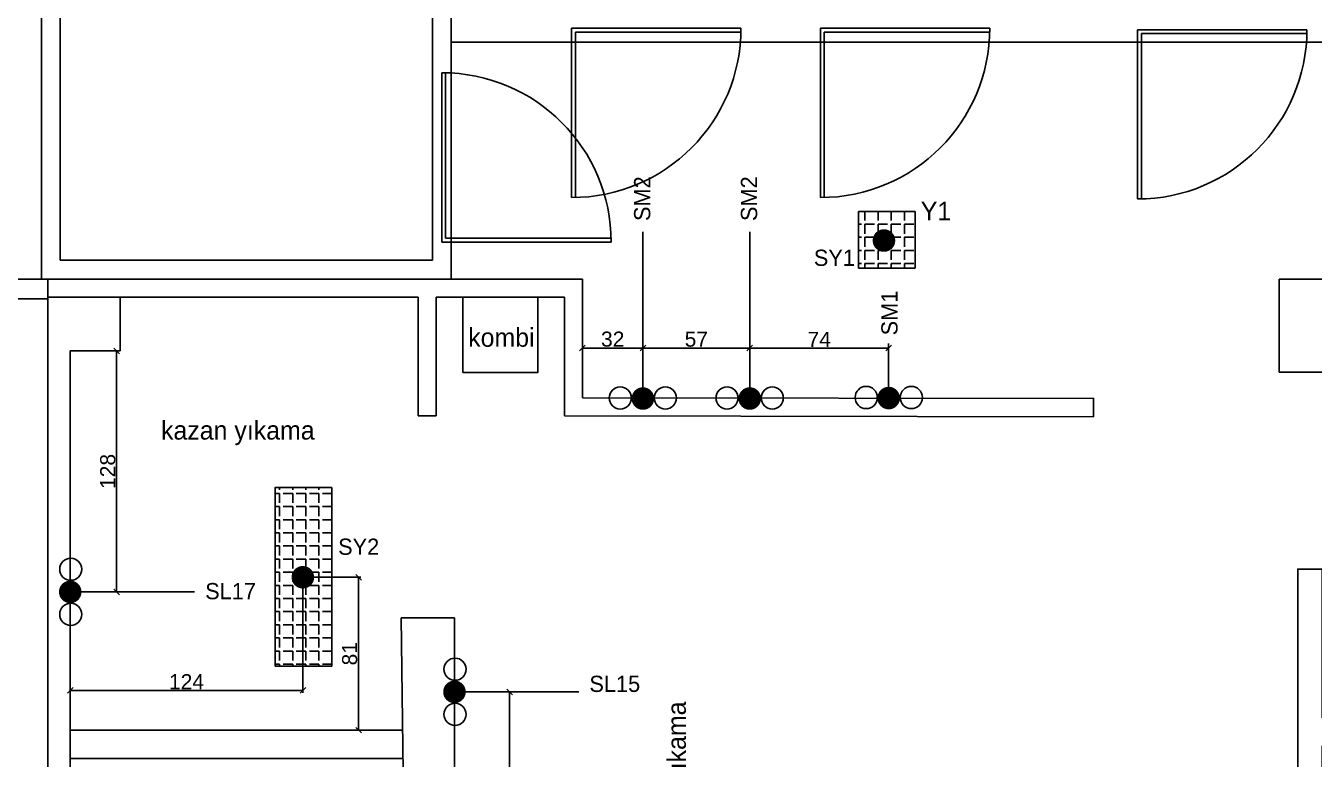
# Model space of a CAD drawing. Header units: millimetres. Extents: x -1066 to 22000, y -1118 to 1876.
# Drawn here: x 9731 to 10416, y 1005 to 1395 of the extents above; entities that cross this region are included whole.
import ezdxf

# ---------------------------------------------------------------- set-up
doc = ezdxf.new("R2010")
doc.units = ezdxf.units.MM
doc.linetypes.add('DASHDOT', pattern=[25.4, 12.7, -6.35, 0, -6.35])
for name, color, linetype in [('-DWG_ANA', 7, 'Continuous'), ('DUVAR', 1, 'Continuous'), ('kapı ABD', 55, 'Continuous'), ('S2000-019 Su Tes İşaretler', 5, 'Continuous'), ('SIH', 4, 'Continuous'), ('SU', 152, 'Continuous'), ('wall', 4, 'Continuous')]:
    doc.layers.add(name, color=color, linetype=linetype)
doc.styles.get("Standard").update_dxf_attribs({"font": 'arial.ttf'})
doc.styles.add('TAKSİM', font='GOTHIC.TTF', dxfattribs={"height": 20})
doc.dimstyles.new('OLCU50', dxfattribs={"dimtxt": 8, "dimasz": 3, "dimexe": 1.25, "dimexo": 0.625, "dimtad": 1, "dimdec": 0, "dimtxsty": 'Standard', "dimblk": 'OBLIQUE', "dimcen": 2.5, "dimclrd": 256, "dimclre": 251, "dimclrt": 25, "dimadec": 0, "dimazin": 0, "dimtfac": 1, "dimtdec": 0, "dimtmove": 0, "dimatfit": 3, "dimldrblk": 'OBLIQUE', "dimfxl": 1, "dimarcsym": 0})

# ---------------------------------------------------------------- blocks, each defined once
blk = doc.blocks.new('A$C7E7D3E18')
at = {"layer": 'SIH', "linetype": 'Continuous', "const_width": 6}
blk.add_lwpolyline([(3, 6, 1), (9, 6, 1)], format="xyb", close=True, dxfattribs=at)
blk = doc.blocks.new('A$C6E87713E')
at = {"layer": 'S2000-019 Su Tes İşaretler'}
for centre in [(5.89, 6.3), (29.89, 6.3)]:
    blk.add_circle(centre, 5.89, dxfattribs=at)
blk.add_blockref('A$C7E7D3E18', (11.95, 0))
blk = doc.blocks.new('rtyjjkw5')
at = {"layer": 'kapı ABD', "color": 7}
for p, q in [((-2, 2), (-2, 90)), ((0, 0), (0, 90)), ((-2, 2), (-90, 2)), ((0, 0), (-90, 0))]:
    blk.add_line(p, q, dxfattribs=at)
blk.add_arc((0, 0), 90, 90, 180, dxfattribs=at)
blk = doc.blocks.new('_Oblique')
at = {"color": 0, "linetype": 'ByBlock', "lineweight": -2}
blk.add_line((-0.5, -0.5), (0.5, 0.5), dxfattribs=at)
blk = doc.blocks.new('*D121')
at = {"layer": 'Defpoints', "color": 0, "transparency": 16777216}
for p in [(10059.51, 1223.62), (10059.51, 1199.79), (10027.39, 1197.17)]:
    blk.add_point(p, dxfattribs=at)
at = {"layer": 'DUVAR', "color": 251, "lineweight": -2, "transparency": 16777216}
for p, q in [((10027.39, 1197.79), (10027.39, 1224.87)), ((10059.51, 1200.41), (10059.51, 1224.87))]:
    blk.add_line(p, q, dxfattribs=at)
at = {"layer": 'DUVAR', "lineweight": -2, "transparency": 16777216}
blk.add_line((10027.39, 1223.62), (10059.51, 1223.62), dxfattribs=at)
at = {"layer": 'DUVAR', "lineweight": -2, "transparency": 16777216, "xscale": 3, "yscale": 3, "zscale": 3, "rotation": 180}
blk.add_blockref('_Oblique', (10027.39, 1223.62), dxfattribs=at)
at = {"layer": 'DUVAR', "lineweight": -2, "transparency": 16777216, "xscale": 3, "yscale": 3, "zscale": 3}
blk.add_blockref('_Oblique', (10059.51, 1223.62), dxfattribs=at)
at = {"layer": 'DUVAR', "color": 25, "transparency": 16777216, "insert": (10043.45, 1228.33), "char_height": 8, "attachment_point": 5}
blk.add_mtext('32', dxfattribs=at)
blk = doc.blocks.new('*D122')
at = {"layer": 'Defpoints', "color": 0, "transparency": 16777216}
for p in [(10116.31, 1223.62), (10059.51, 1199.79), (10116.31, 1196.79)]:
    blk.add_point(p, dxfattribs=at)
at = {"layer": 'DUVAR', "color": 251, "lineweight": -2, "transparency": 16777216}
for p, q in [((10059.51, 1200.41), (10059.51, 1224.87)), ((10116.31, 1197.41), (10116.31, 1224.87))]:
    blk.add_line(p, q, dxfattribs=at)
at = {"layer": 'DUVAR', "lineweight": -2, "transparency": 16777216}
blk.add_line((10059.51, 1223.62), (10116.31, 1223.62), dxfattribs=at)
at = {"layer": 'DUVAR', "lineweight": -2, "transparency": 16777216, "xscale": 3, "yscale": 3, "zscale": 3, "rotation": 180}
blk.add_blockref('_Oblique', (10059.51, 1223.62), dxfattribs=at)
at = {"layer": 'DUVAR', "lineweight": -2, "transparency": 16777216, "xscale": 3, "yscale": 3, "zscale": 3}
blk.add_blockref('_Oblique', (10116.31, 1223.62), dxfattribs=at)
at = {"layer": 'DUVAR', "color": 25, "transparency": 16777216, "insert": (10087.91, 1228.31), "char_height": 8, "attachment_point": 5}
blk.add_mtext('57', dxfattribs=at)
blk = doc.blocks.new('*D123')
at = {"layer": 'Defpoints', "color": 0, "transparency": 16777216}
for p in [(10190.13, 1223.62), (10190.13, 1211.56), (10116.31, 1196.79)]:
    blk.add_point(p, dxfattribs=at)
at = {"layer": 'DUVAR', "color": 251, "lineweight": -2, "transparency": 16777216}
for p, q in [((10116.31, 1197.41), (10116.31, 1224.87)), ((10190.13, 1212.19), (10190.13, 1224.87))]:
    blk.add_line(p, q, dxfattribs=at)
at = {"layer": 'DUVAR', "lineweight": -2, "transparency": 16777216}
blk.add_line((10116.31, 1223.62), (10190.13, 1223.62), dxfattribs=at)
at = {"layer": 'DUVAR', "lineweight": -2, "transparency": 16777216, "xscale": 3, "yscale": 3, "zscale": 3, "rotation": 180}
blk.add_blockref('_Oblique', (10116.31, 1223.62), dxfattribs=at)
at = {"layer": 'DUVAR', "lineweight": -2, "transparency": 16777216, "xscale": 3, "yscale": 3, "zscale": 3}
blk.add_blockref('_Oblique', (10190.13, 1223.62), dxfattribs=at)
at = {"layer": 'DUVAR', "color": 25, "transparency": 16777216, "insert": (10153.22, 1228.24), "char_height": 8, "attachment_point": 5}
blk.add_mtext('74', dxfattribs=at)
blk = doc.blocks.new('*D128')
at = {"layer": 'Defpoints', "color": 0, "transparency": 16777216}
for p in [(9755.11, 1222.07), (9755.11, 1093.98), (9779.79, 1093.98)]:
    blk.add_point(p, dxfattribs=at)
at = {"layer": 'DUVAR', "color": 251, "lineweight": -2, "transparency": 16777216}
for p, q in [((9755.73, 1222.07), (9781.04, 1222.07)), ((9755.73, 1093.98), (9781.04, 1093.98))]:
    blk.add_line(p, q, dxfattribs=at)
at = {"layer": 'DUVAR', "lineweight": -2, "transparency": 16777216}
blk.add_line((9779.79, 1222.07), (9779.79, 1093.98), dxfattribs=at)
at = {"layer": 'DUVAR', "lineweight": -2, "transparency": 16777216, "xscale": 3, "yscale": 3, "zscale": 3}
for p, rotation in [((9779.79, 1222.07), 90), ((9779.79, 1093.98), 270)]:
    blk.add_blockref('_Oblique', p, dxfattribs=dict(at, rotation=rotation))
at = {"layer": 'DUVAR', "color": 25, "transparency": 16777216, "insert": (9775.08, 1158.03), "char_height": 8, "attachment_point": 5, "rotation": 90}
blk.add_mtext('128', dxfattribs=at)
blk = doc.blocks.new('*D129')
at = {"layer": 'Defpoints', "color": 0, "transparency": 16777216}
for p in [(9878.76, 1101.76), (9878.76, 1020.47), (9908.37, 1020.47)]:
    blk.add_point(p, dxfattribs=at)
at = {"layer": 'DUVAR', "color": 251, "lineweight": -2, "transparency": 16777216}
for p, q in [((9879.39, 1101.76), (9909.62, 1101.76)), ((9879.39, 1020.47), (9909.62, 1020.47))]:
    blk.add_line(p, q, dxfattribs=at)
at = {"layer": 'DUVAR', "lineweight": -2, "transparency": 16777216}
blk.add_line((9908.37, 1101.76), (9908.37, 1020.47), dxfattribs=at)
at = {"layer": 'DUVAR', "lineweight": -2, "transparency": 16777216, "xscale": 3, "yscale": 3, "zscale": 3}
for p, rotation in [((9908.37, 1101.76), 90), ((9908.37, 1020.47), 270)]:
    blk.add_blockref('_Oblique', p, dxfattribs=dict(at, rotation=rotation))
at = {"layer": 'DUVAR', "color": 25, "transparency": 16777216, "insert": (9903.66, 1061.11), "char_height": 8, "attachment_point": 5, "rotation": 90}
blk.add_mtext('81', dxfattribs=at)
blk = doc.blocks.new('*D130')
at = {"layer": 'Defpoints', "color": 0, "transparency": 16777216}
for p in [(9878.76, 1101.76), (9755.11, 1041.61), (9755.11, 1020.47)]:
    blk.add_point(p, dxfattribs=at)
at = {"layer": 'DUVAR', "color": 251, "lineweight": -2, "transparency": 16777216}
for p, q in [((9878.76, 1101.13), (9878.76, 1040.36)), ((9755.11, 1021.09), (9755.11, 1042.86))]:
    blk.add_line(p, q, dxfattribs=at)
at = {"layer": 'DUVAR', "lineweight": -2, "transparency": 16777216}
blk.add_line((9878.76, 1041.61), (9755.11, 1041.61), dxfattribs=at)
at = {"layer": 'DUVAR', "lineweight": -2, "transparency": 16777216, "xscale": 3, "yscale": 3, "zscale": 3, "rotation": 180}
blk.add_blockref('_Oblique', (9755.11, 1041.61), dxfattribs=at)
at = {"layer": 'DUVAR', "lineweight": -2, "transparency": 16777216, "xscale": 3, "yscale": 3, "zscale": 3}
blk.add_blockref('_Oblique', (9878.76, 1041.61), dxfattribs=at)
at = {"layer": 'DUVAR', "color": 25, "transparency": 16777216, "insert": (9816.93, 1046.25), "char_height": 8, "attachment_point": 5}
blk.add_mtext('124', dxfattribs=at)
blk = doc.blocks.new('*D132')
at = {"layer": 'Defpoints', "color": 0, "transparency": 16777216}
for p in [(9959.34, 1040.82), (9988.63, 1040.82), (9959.34, 905.11)]:
    blk.add_point(p, dxfattribs=at)
at = {"layer": 'DUVAR', "color": 251, "lineweight": -2, "transparency": 16777216}
for p, q in [((9959.97, 1040.82), (9989.88, 1040.82)), ((9959.97, 905.11), (9989.88, 905.11))]:
    blk.add_line(p, q, dxfattribs=at)
at = {"layer": 'DUVAR', "lineweight": -2, "transparency": 16777216}
blk.add_line((9988.63, 905.11), (9988.63, 1040.82), dxfattribs=at)
at = {"layer": 'DUVAR', "lineweight": -2, "transparency": 16777216, "xscale": 3, "yscale": 3, "zscale": 3}
for p, rotation in [((9988.63, 1040.82), 90), ((9988.63, 905.11), 270)]:
    blk.add_blockref('_Oblique', p, dxfattribs=dict(at, rotation=rotation))
at = {"layer": 'DUVAR', "color": 25, "transparency": 16777216, "insert": (9983.92, 972.97), "char_height": 8, "attachment_point": 5, "rotation": 90}
blk.add_mtext('136', dxfattribs=at)

msp = doc.modelspace()

# ---------------------------------------------------------------- hatches: boundary and pattern name
at = {"layer": 'DUVAR'}
h = msp.add_hatch(dxfattribs=at)
h.set_pattern_fill('ANGLE', color=256, angle=270)
h.set_pattern_definition([(270, (11344.006, -3083.096), (6.985, 1e-14), [5.08, -1.905]), (360, (11344.006, -3083.096), (-1e-14, 6.985), [5.08, -1.905])])
h.paths.add_polyline_path([(10204.17, 1266.15), (10204.17, 1296.15), (10174.17, 1296.15), (10174.17, 1266.15)])
h = msp.add_hatch(dxfattribs=at)
h.set_pattern_fill('ANGLE', color=256, angle=540)
h.set_pattern_definition([(180, (5514.712, -20.158), (1e-14, -6.985), [5.08, -1.905]), (270, (5514.712, -20.158), (6.985, 9e-15), [5.08, -1.905])])
h.paths.add_polyline_path([(9863.96, 1149.68), (9893.96, 1149.68), (9893.96, 1054.68), (9863.96, 1054.68)])

# ---------------------------------------------------------------- linework, layer by layer
at = {"layer": '-DWG_ANA'}
msp.add_line((10299.05, 1187.1), (10299.05, 1196.88), dxfattribs=at)
for p, q in [((11145.88, 1386.32), (9957.63, 1386.32)), ((9743.23, 1260.29), (9743.23, 707.26)), ((9743.23, 1260.29), (10027.39, 1260.29)), ((10027.39, 1260.29), (10027.39, 1197.17)), ((10397.62, 1260.29), (10397.62, 1210.78)), ((10658.75, 1260.29), (10397.62, 1260.29)), ((9743.23, 1250.69), (9940.03, 1250.69)), ((9781.64, 1222.07), (9781.64, 1250.69)), ((9940.03, 1250.69), (9940.03, 1187.54)), ((9949.64, 1250.69), (9949.64, 1187.54)), ((9949.64, 1250.69), (10017.79, 1250.69)), ((10017.79, 1250.69), (10017.79, 1187.54)), ((9755.11, 759.85), (9755.11, 1222.07)), ((9755.11, 1222.07), (9781.64, 1222.07)), ((10397.62, 1210.78), (10449.43, 1210.78)), ((10027.39, 1197.17), (10299.29, 1196.88)), ((9949.64, 1187.54), (9940.03, 1187.54)), ((10017.79, 1187.54), (10299.05, 1187.1)), ((9755.11, 1020.47), (9931.79, 1020.47)), ((9755.11, 1005.47), (9931.98, 1005.47))]:
    msp.add_line(p, q)
for points in [[(9739.79, 1260.29), (9957.63, 1260.29), (9957.63, 1751.66), (9739.79, 1751.66)], [(9749.79, 1270.29), (9947.63, 1270.29), (9947.63, 1741.66), (9749.79, 1741.66)], [(9166.45, 1260.29), (9743.23, 1260.29), (9743.23, 1249.82), (9166.45, 1249.82)]]:
    msp.add_lwpolyline(points, close=True)
for points in [[(10420.58, 1027.11), (10420.58, 1106.11), (10407.58, 1106.11), (10407.58, 720.11), (10420.58, 720.11), (10420.58, 1012.11)], [(9931.03, 1080.11), (9933.65, 874.78), (9933.65, 874.78), (9933.65, 863.22), (9933.65, 863.22), (9933.65, 706.84), (10420.58, 707.26), (10420.58, 707.26)], [(10410.93, 720.11), (10410.93, 720.11), (9959.34, 720.11), (9959.34, 1080.11), (9931.03, 1080.11)]]:
    msp.add_lwpolyline(points)
at = {"layer": 'DUVAR'}
for points in [[(10204.17, 1296.15), (10204.17, 1266.15), (10174.17, 1266.15), (10174.17, 1296.15)], [(9963.71, 1210.69), (10003.71, 1210.69), (10003.71, 1250.69), (9963.71, 1250.69)], [(9894.12, 1149.57), (9864.12, 1149.57), (9864.12, 1054.57), (9894.12, 1054.57)]]:
    msp.add_lwpolyline(points, close=True, dxfattribs=at)
at = {"layer": 'SU'}
for p, q in [((10059.51, 1285.5), (10059.51, 1196.79)), ((10116.31, 1285.5), (10116.31, 1196.79)), ((10190.13, 1226.08), (10190.13, 1197.04)), ((9821.17, 1093.98), (9755.11, 1093.98)), ((10025.4, 1040.82), (9959.34, 1040.82))]:
    msp.add_line(p, q, dxfattribs=at)

# ---------------------------------------------------------------- block references
at = {"rotation": 180}
for p in [(10021.64, 1393.65), (10153.85, 1393.65), (10322.44, 1392.9)]:
    msp.add_blockref('rtyjjkw5', p, dxfattribs=at)
at = {"xscale": -1}
msp.add_blockref('rtyjjkw5', (9952.65, 1280), dxfattribs=at)
at = {"extrusion": (0, 0, -1), "zscale": -1, "rotation": 180}
for p in [(-10181.63, 1286.79), (-9872.76, 1107.76)]:
    msp.add_blockref('A$C7E7D3E18', p, dxfattribs=at)
at = {"layer": 'wall', "color": 0, "linetype": 'DASHDOT'}
for p in [(10041.56, 1190.79), (10098.36, 1190.79)]:
    msp.add_blockref('A$C6E87713E', p, dxfattribs=at)
at = {"layer": 'wall', "color": 0, "linetype": 'DASHDOT', "xscale": -1}
msp.add_blockref('A$C6E87713E', (10208.08, 1191.04), dxfattribs=at)
at = {"layer": 'wall', "color": 0, "linetype": 'DASHDOT', "rotation": 270}
for p in [(9749.11, 1111.93), (9953.34, 1058.77)]:
    msp.add_blockref('A$C6E87713E', p, dxfattribs=at)

# ---------------------------------------------------------------- texts
at = {"style": 'TAKSİM'}
for s, p in [('Y1', (10207.19, 1291.5, 0)), ('kombi', (9966.63, 1224.31, 0)), ('kazan yıkama', (9803.35, 1174.96))]:
    msp.add_text(s, height=9.9, dxfattribs=at).set_placement(p)
msp.add_text('bulaşık yıkama', height=9.9, rotation=90, dxfattribs=at).set_placement((10082.35, 947.41))
at = {"layer": 'SU', "style": 'TAKSİM'}
for s, p in [('SM2', (10063.43, 1291.18)), ('SM2', (10120.23, 1291.18)), ('SM1', (10194.87, 1230.38))]:
    msp.add_text(s, height=8.64, rotation=90, dxfattribs=at).set_placement(p)
for s, p in [('SY1', (10150.35, 1267.3)), ('SY2', (9897.5, 1113.69)), ('SL17', (9826.84, 1090.06)), ('SL15', (10031.07, 1040.78))]:
    msp.add_text(s, height=8.64, dxfattribs=at).set_placement(p)

# ---------------------------------------------------------------- dimensions: what is measured, and where the dimension line sits
at = {"layer": 'DUVAR'}
for base, p1, p2, picture, middle in [((10059.51, 1223.62), (10027.39, 1197.17), (10059.51, 1199.79), '*D121', (10043.45, 1228.33)), ((9755.11, 1041.61), (9878.76, 1101.76), (9755.11, 1020.47), '*D130', (9816.93, 1046.25))]:
    dim = msp.add_linear_dim(base=base, p1=p1, p2=p2, dimstyle='OLCU50', dxfattribs=at)
    dim.commit()
    dim.dimension.update_dxf_attribs({"geometry": picture, "text_midpoint": middle})
for base, p1, p2, picture, middle in [((10116.31, 1223.62), (10059.51, 1199.79), (10116.31, 1196.79), '*D122', (10087.91, 1228.31)), ((10190.13, 1223.62), (10116.31, 1196.79), (10190.13, 1211.56), '*D123', (10153.22, 1228.24))]:
    dim = msp.add_linear_dim(base=base, p1=p1, p2=p2, dimstyle='OLCU50', override={"dimtmove": 1}, dxfattribs=at)
    dim.commit()
    dim.dimension.update_dxf_attribs({"geometry": picture, "text_midpoint": middle})
for base, p1, p2, picture, middle in [((9779.79, 1093.98), (9755.11, 1222.07), (9755.11, 1093.98), '*D128', (9775.08, 1158.03)), ((9908.37, 1020.47), (9878.76, 1101.76), (9878.76, 1020.47), '*D129', (9903.66, 1061.11))]:
    dim = msp.add_linear_dim(base=base, p1=p1, p2=p2, angle=90, dimstyle='OLCU50', dxfattribs=at)
    dim.commit()
    dim.dimension.update_dxf_attribs({"geometry": picture, "text_midpoint": middle})
dim = msp.add_linear_dim(base=(9988.63, 1040.82), p1=(9959.34, 905.11), p2=(9959.34, 1040.82), angle=90, dimstyle='OLCU50', override={"dimtmove": 1}, dxfattribs=at)
dim.commit()
dim.dimension.update_dxf_attribs({"geometry": '*D132', "text_midpoint": (9983.92, 972.97)})

doc.saveas('drawing.dxf')
